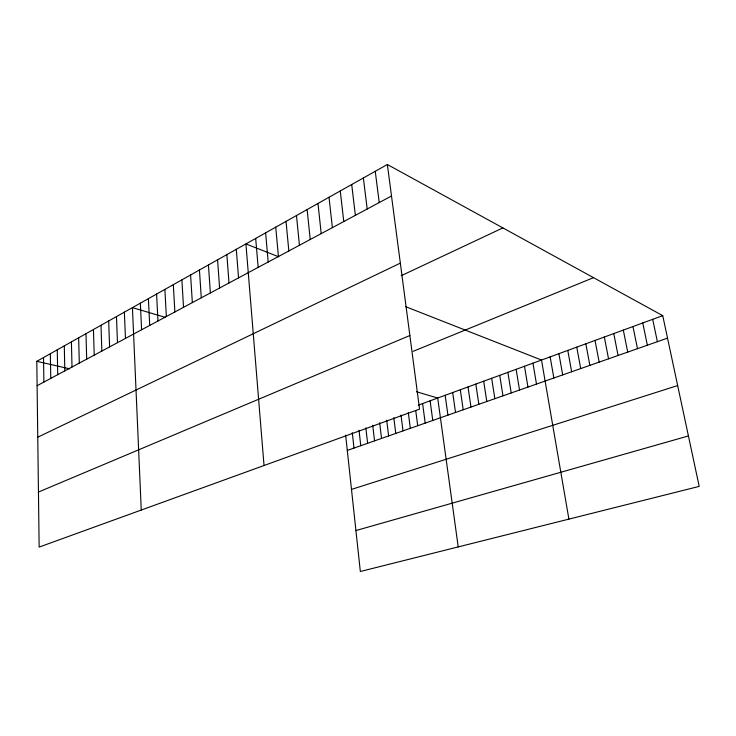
<?xml version="1.0" encoding="UTF-8"?>
<svg xmlns="http://www.w3.org/2000/svg" width="736" height="736" viewBox="0 0 736 736"><rect width="100%" height="100%" fill="white"/><g stroke="black" fill="none" stroke-linecap="round" stroke-linejoin="round"><path stroke-width="1.1" d="M387.357 164.505L419.557 409.106L39.146 547.087L36.8 361.312L387.357 164.505L662.731 315.652L699.2 486.395L360.336 571.495L345.644 435.132M37.104 385.701L391.506 195.997M37.757 437.202L400.338 263.129M401.221 275.706L502.872 227.912M38.447 492.053L409.869 335.506M413.135 351.33L593.51 277.665M418.361 405.113L662.731 315.652M347.291 450.423L667.534 338.137M351.486 489.403L677.663 385.563M355.92 530.555L688.427 435.951M36.8 361.312L69.681 368.837M165.499 317.418L132.434 307.63L141.257 510.048M416.484 391.745L437.699 398.029L458.215 546.912M278.778 256.827L245.916 243.92L264.031 465.52M405.794 306.728L541.494 360.033L568.9 519.119M652.685 319.332L657.386 341.697M642.767 322.966L647.367 345.212M632.978 326.545L637.477 348.671M623.309 330.087L627.716 352.093M613.769 333.583L618.074 355.479M604.339 337.033L608.552 358.818M595.028 340.437L599.159 362.112M585.838 343.804L589.867 365.369M576.748 347.125L580.704 368.58M567.778 350.41L571.642 371.754M558.909 353.657L562.69 374.891M550.151 356.868L553.849 377.991M532.947 363.161L536.489 384.082M524.492 366.261L527.96 387.072M516.138 369.316L519.533 390.025M507.886 372.333L511.207 392.95M499.726 375.323L502.973 395.83M491.657 378.276L494.84 398.691M483.69 381.193L486.79 401.506M475.806 384.082L478.842 404.294M468.013 386.934L470.985 407.054M460.304 389.758L463.211 409.777M452.686 392.546L455.529 412.473M445.151 395.306L447.93 415.132M430.109 400.807L432.768 420.449M422.602 403.558L425.196 423.108M415.739 410.596L417.717 425.73M408.278 412.381L410.32 428.324M375.25 171.304L379.233 202.566M401.01 415.021L402.997 430.882M393.815 417.625L395.766 433.421M363.372 177.974L367.19 209.015M386.713 420.21L388.608 435.933M351.707 184.524L355.368 215.335M379.675 422.768L381.533 438.417M372.72 425.298L374.541 440.864M340.262 190.946L343.767 221.545M365.838 427.791L367.614 443.293M359.039 430.266L360.769 445.694M329.02 197.257L332.387 227.645M352.305 432.713L353.988 448.068M317.98 203.458L321.2 233.625M307.133 209.548L310.224 239.504M296.479 215.528L299.432 245.281M286.019 221.407L288.843 250.948M275.733 227.176L278.429 256.524M265.622 232.852L268.198 261.998M255.686 238.427L258.152 267.38M236.311 249.311L238.547 277.868M226.863 254.61L228.997 282.983M217.571 259.826L219.604 288.015M208.435 264.96L210.367 292.956M199.438 270.011L201.278 297.822M190.596 274.979L192.335 302.606M181.884 279.864L183.531 307.317M173.319 284.676L174.874 311.954M164.882 289.404L166.354 316.508M156.584 294.069L157.973 320.997M148.405 298.66L149.712 325.422M140.355 303.177L141.588 329.774M124.384 312.147L125.46 338.404M116.472 316.59L117.475 342.682M108.67 320.97L109.6 346.895M100.998 325.275L101.853 351.044M93.435 329.526L94.217 355.129M85.983 333.702L86.701 359.15M78.642 337.824L79.304 363.115M71.41 341.881L72.008 367.016M64.29 345.883L64.823 370.861M57.27 349.83L57.739 374.652M50.342 353.712L50.766 378.387M43.525 357.54L43.884 382.067"/></g></svg>
